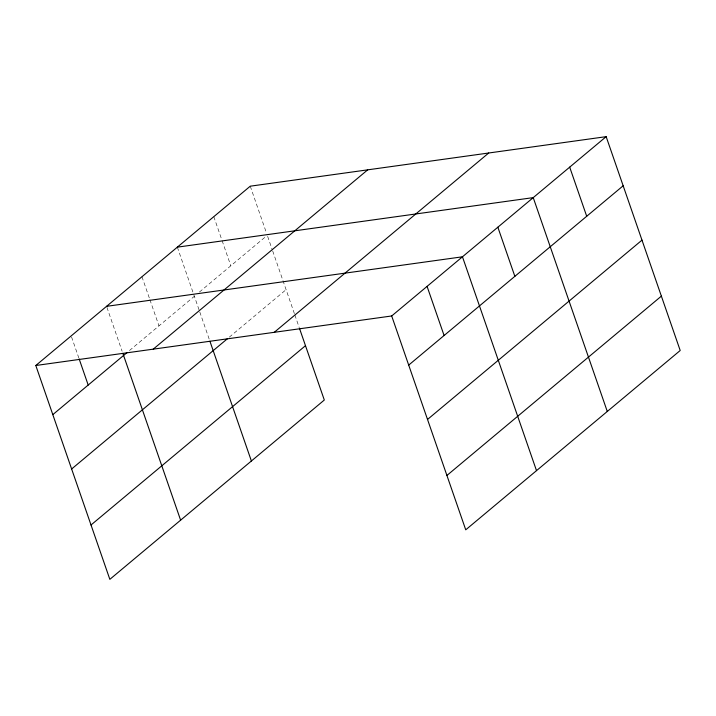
<?xml version="1.0" encoding="UTF-8"?>
<svg xmlns="http://www.w3.org/2000/svg" width="716" height="716" viewBox="0 0 716 716"><rect width="100%" height="100%" fill="white"/><g stroke="black" fill="none" stroke-linecap="round" stroke-linejoin="round"><path stroke-width="0.54" stroke-dasharray="3.58 2.69" d="M129.48 350.527L194.358 296.281M199.442 292.03L266.424 236.029M229.29 337.164L286.096 289.667M250.26 186.187L266.549 233.228M267.632 236.361L272.34 249.947M272.698 250.994L294.509 313.975M294.876 315.031L299.27 327.713M213.807 216.671L221.763 239.672M222.13 240.71L230.812 265.797M177.344 247.154L199.424 310.914M199.782 311.961L209.555 340.181M141.956 276.743L149.563 298.697M149.921 299.736L158.97 325.87M106.935 307.379L122.132 351.279M71.546 336.959L78.787 357.866"/><path stroke-width="1.07" d="M299.628 328.769L324.312 400.029L109.843 579.342L35.8 365.5L250.26 186.187L606.157 136.658L680.2 350.5L465.74 529.813L391.688 315.971L606.157 136.658M52.814 414.627L126.956 352.639M153.242 349.157L367.702 169.844M71.636 468.989L227.59 338.587M274.246 332.322L488.706 153M91.022 524.989L305.49 345.676M408.702 365.097L623.162 185.784M427.524 419.451L641.983 240.137M446.918 475.46L661.378 296.138M177.344 247.154L533.232 197.625L607.284 411.467M106.568 306.332L462.464 256.802L536.508 470.636M35.8 365.5L391.688 315.971M569.694 167.141L586.708 216.268M497.853 227.214L514.858 276.34M427.076 286.382L444.09 335.509M209.922 341.228L251.388 460.997M122.857 353.364L180.62 520.165M79.145 358.913L88.193 385.047"/></g></svg>
